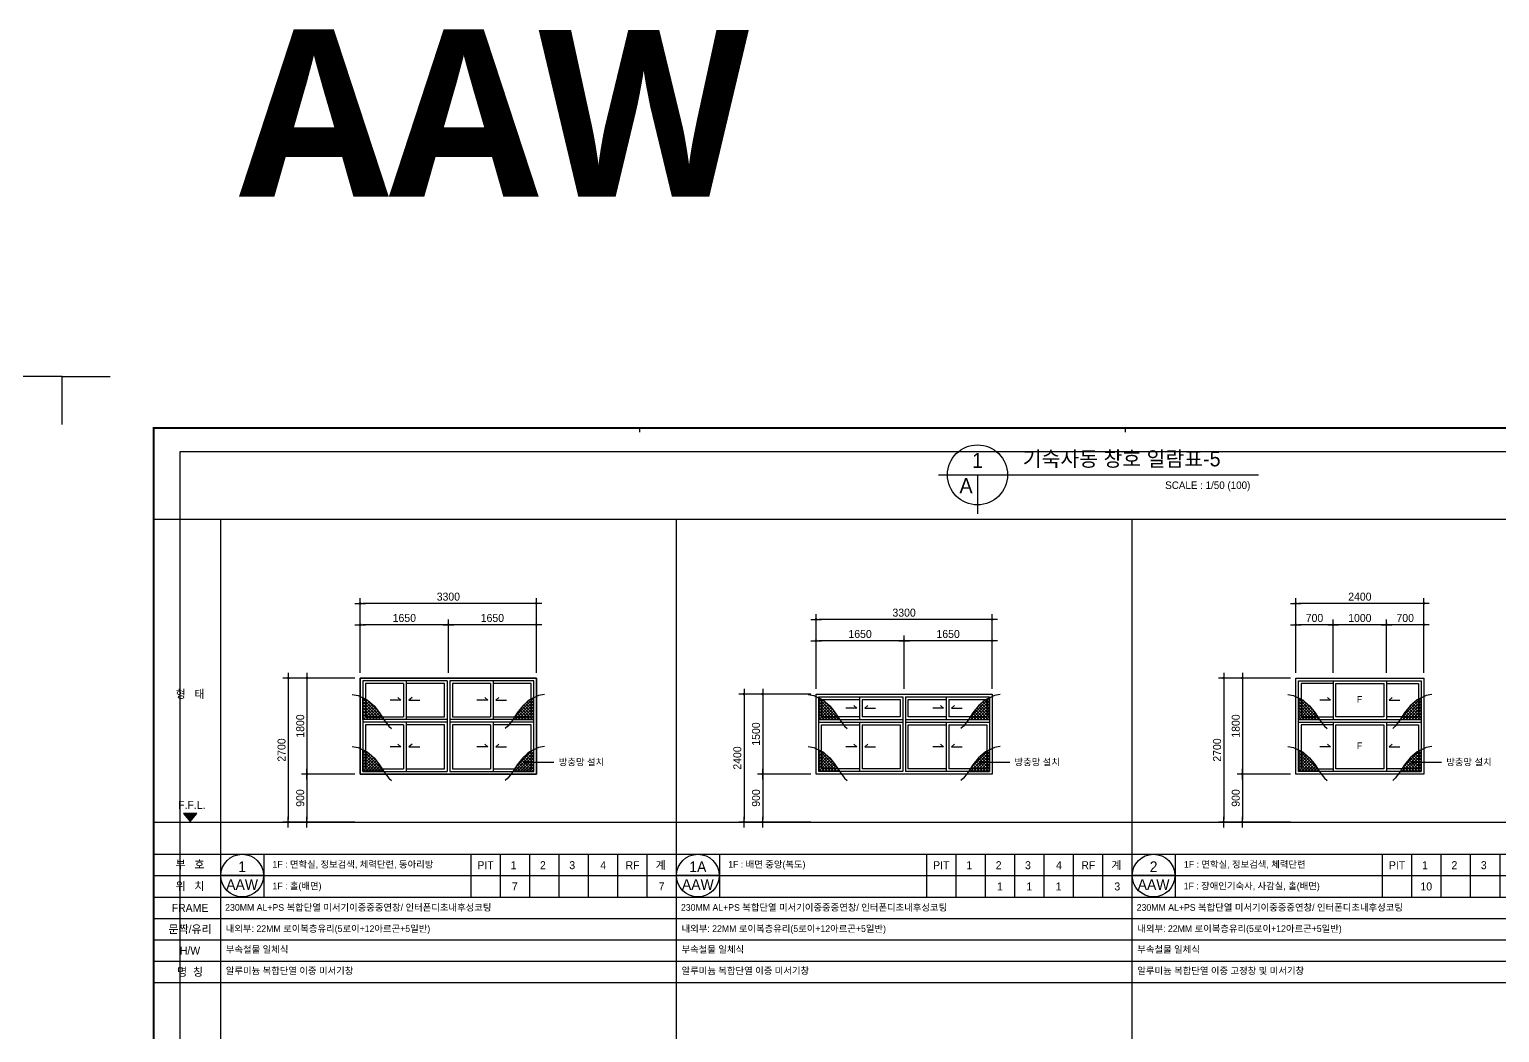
# Model space of a CAD drawing. Extents: x -25535497 to -25216507, y 8041684 to 8103002.
# Drawn here: x -25322207 to -25294658, y 8075269 to 8094080 of the extents above; entities that cross this region are included whole.
import ezdxf
from ezdxf.enums import TextEntityAlignment as Align

# ---------------------------------------------------------------- set-up
doc = ezdxf.new("R2010")
doc.units = 0
doc.header["$MEASUREMENT"] = 0
doc.linetypes.add('DASHDOT', pattern=[22, 20, -1, 0, -1])
doc.layers.get('Defpoints').update_dxf_attribs({"color": 45})
for name, color, linetype in [('0_form', 8, 'Continuous'), ('0_SYM', 7, 'Continuous'), ('A-03-TEXT', 3, 'Continuous'), ('AA-XXXX-SYM1', 7, 'Continuous'), ('DIM', 7, 'Continuous'), ('ELE_WID', 4, 'Continuous'), ('FIN', 6, 'Continuous'), ('HAT', 8, 'Continuous'), ('SHT', 7, 'Continuous'), ('SYM', 7, 'Continuous'), ('T-M', 7, 'Continuous'), ('text', 7, 'Continuous')]:
    doc.layers.add(name, color=color, linetype=linetype)
doc.styles.add('songdoh', font='')
doc.styles.get("Standard").update_dxf_attribs({"font": 'malgunbd.ttf'})
doc.styles.add('돋움', font='')
doc.styles.add('을지로 돋움', font='')
doc.styles.get('songdoh').set_extended_font_data('Dotum')
doc.styles.get('돋움').set_extended_font_data('Dotum')
doc.styles.get('을지로 돋움').set_extended_font_data('Dotum')
doc.dimstyles.new('DONGWOO', dxfattribs={"dimscale": 300, "dimtxt": 3, "dimasz": 1, "dimexe": 2, "dimexo": 2, "dimgap": 1, "dimtad": 1, "dimdec": 0, "dimzin": 11, "dimdsep": 46, "dimtxsty": 'songdoh', "dimblk": 'DOT-6', "dimcen": 2, "dimdle": 2, "dimclrd": 256, "dimclre": 256, "dimclrt": 3, "dimadec": 0, "dimazin": 0, "dimtfac": 1, "dimtdec": 0, "dimtix": 1, "dimtmove": 2, "dimatfit": 3, "dimldrblk": 'DOT', "dimfxl": 2, "dimtolj": 1, "dimtzin": 11, "dimarcsym": 0})

# ---------------------------------------------------------------- blocks, each defined once
blk = doc.blocks.new('창호표')
at = {"layer": '0_form', "color": 3}
for p, q in [((0, 278), (8540, 278)), ((0, -6000), (8540, -6000)), ((0, -8410), (8540, -8410))]:
    blk.add_line(p, q, dxfattribs=at)
at = {"layer": '0_form', "color": 7}
for p, q in [((0, 278), (0, -8410)), ((8540, 278), (8540, -8410)), ((4690, -6000), (4690, -6810)), ((5240, -6000), (5240, -6810)), ((5790, -6000), (5790, -6810)), ((6340, -6000), (6340, -6810)), ((6890, -6000), (6890, -6810)), ((7440, -6000), (7440, -6810)), ((7990, -6000), (7990, -6810)), ((0, -6405), (8540, -6405)), ((0, -6810), (8540, -6810)), ((0, -7210), (8540, -7210)), ((0, -7610), (8540, -7610)), ((0, -8010), (8540, -8010))]:
    blk.add_line(p, q, dxfattribs=at)
at = {"layer": '0_form', "color": 1, "linetype": 'DASHDOT'}
blk.add_line((0, -5400), (8540, -5400), dxfattribs=at)
at = {"layer": '0_form'}
blk.add_line((810, -6000), (810, -6810), dxfattribs=at)
at = {"layer": '0_form', "color": 3, "style": '돋움'}
for s, p in [('PIT', (4967, -6284)), ('4', (7172, -6284)), ('RF', (7722, -6284))]:
    blk.add_text(s, height=150, dxfattribs=at).set_placement(p, align=Align.CENTER)
for s, p in [('1', (5437, -6284)), ('2', (5987, -6284)), ('3', (6537, -6284)), ('계', (8155, -6284))]:
    blk.add_text(s, height=150, dxfattribs=at).set_placement(p)
blk = doc.blocks.new('DOOR')
at = {"color": 0}
blk.add_line((-44282, 44513), (-45482, 44513), dxfattribs=at)
at = {"color": 0, "linetype": 'Continuous'}
blk.add_circle((-44882, 44513), 600, dxfattribs=at)
at = {"layer": 'Defpoints', "style": '돋움', "width": 0.8}
blk.add_attdef('크기', text='', height=169, dxfattribs=at).set_placement((-44882, 44513), align=Align.MIDDLE_CENTER)
at = {"layer": 'SYM', "color": 3, "style": 'songdoh'}
for tag, p in [('번호', (-44882, 44763)), ('종류', (-44882, 44263))]:
    blk.add_attdef(tag, text='', height=300, dxfattribs=at).set_placement(p, align=Align.MIDDLE_CENTER)
blk = doc.blocks.new('_Dot')
at = {"color": 0, "linetype": 'ByBlock', "lineweight": -2}
blk.add_line((-0.5, 0), (-1, 0), dxfattribs=at)
at = {"color": 0, "linetype": 'ByBlock', "const_width": 0.5}
blk.add_lwpolyline([(-0.25, 0, 1), (0.25, 0, 1)], format="xyb", close=True, dxfattribs=at)
blk = doc.blocks.new('DOT-6')
at = {"layer": 'DIM', "color": 7, "ltscale": 0.5}
blk.add_line((2, 0), (-2, 0), dxfattribs=at)
at = {"layer": 'DIM', "color": 7, "ltscale": 0.5, "xscale": 0.9680000000043946, "yscale": 0.9680000000043946, "zscale": 0.9680000000043946}
blk.add_blockref('_Dot', (0, 0), dxfattribs=at)
blk = doc.blocks.new('*D72')
at = {"layer": 'Defpoints', "color": 0, "linetype": 'Continuous'}
for p in [(-25316006, 8081918), (-25317356, 8079218), (-25316006, 8079218)]:
    blk.add_point(p, dxfattribs=at)
at = {"layer": 'DIM', "linetype": 'Continuous', "lineweight": -2}
for p, q in [((-25316106, 8081918), (-25317456, 8081918)), ((-25317356, 8081868), (-25317356, 8079268)), ((-25316106, 8079218), (-25317456, 8079218))]:
    blk.add_line(p, q, dxfattribs=at)
at = {"layer": 'DIM', "linetype": 'Continuous', "lineweight": -2, "xscale": 50, "yscale": 50, "zscale": 50}
for p, rotation in [((-25317356, 8081918), 90), ((-25317356, 8079218), 270)]:
    blk.add_blockref('DOT-6', p, dxfattribs=dict(at, rotation=rotation))
at = {"layer": 'DIM', "color": 3, "linetype": 'Continuous', "insert": (-25317481, 8080568), "char_height": 150, "attachment_point": 5, "rotation": 90, "style": 'songdoh'}
blk.add_mtext('\\A1;2700', dxfattribs=at)
blk = doc.blocks.new('*D73')
at = {"layer": 'Defpoints', "color": 0, "linetype": 'Continuous'}
for p in [(-25316006, 8082918), (-25316006, 8081918), (-25314356, 8081918)]:
    blk.add_point(p, dxfattribs=at)
at = {"layer": 'DIM', "linetype": 'Continuous', "lineweight": -2}
for p, q in [((-25316006, 8082018), (-25316006, 8083018)), ((-25314406, 8082918), (-25315956, 8082918)), ((-25314356, 8082018), (-25314356, 8083018))]:
    blk.add_line(p, q, dxfattribs=at)
at = {"layer": 'DIM', "linetype": 'Continuous', "lineweight": -2, "xscale": 50, "yscale": 50, "zscale": 50, "rotation": 180}
blk.add_blockref('DOT-6', (-25316006, 8082918), dxfattribs=at)
at = {"layer": 'DIM', "linetype": 'Continuous', "lineweight": -2, "xscale": 50, "yscale": 50, "zscale": 50}
blk.add_blockref('DOT-6', (-25314356, 8082918), dxfattribs=at)
at = {"layer": 'DIM', "color": 3, "linetype": 'Continuous', "insert": (-25315181, 8083043), "char_height": 150, "attachment_point": 5, "style": 'songdoh'}
blk.add_mtext('\\A1;1650', dxfattribs=at)
blk = doc.blocks.new('*D74')
at = {"layer": 'Defpoints', "color": 0, "linetype": 'Continuous'}
for p in [(-25314356, 8082918), (-25314356, 8081918), (-25312706, 8081918)]:
    blk.add_point(p, dxfattribs=at)
at = {"layer": 'DIM', "linetype": 'Continuous', "lineweight": -2}
for p, q in [((-25314356, 8082018), (-25314356, 8083018)), ((-25312756, 8082918), (-25314306, 8082918)), ((-25312706, 8082018), (-25312706, 8083018))]:
    blk.add_line(p, q, dxfattribs=at)
at = {"layer": 'DIM', "linetype": 'Continuous', "lineweight": -2, "xscale": 50, "yscale": 50, "zscale": 50, "rotation": 180}
blk.add_blockref('DOT-6', (-25314356, 8082918), dxfattribs=at)
at = {"layer": 'DIM', "linetype": 'Continuous', "lineweight": -2, "xscale": 50, "yscale": 50, "zscale": 50}
blk.add_blockref('DOT-6', (-25312706, 8082918), dxfattribs=at)
at = {"layer": 'DIM', "color": 3, "linetype": 'Continuous', "insert": (-25313531, 8083043), "char_height": 150, "attachment_point": 5, "style": 'songdoh'}
blk.add_mtext('\\A1;1650', dxfattribs=at)
blk = doc.blocks.new('*D75')
at = {"layer": 'Defpoints', "color": 0, "linetype": 'Continuous'}
for p in [(-25316006, 8083318), (-25316006, 8081918), (-25312706, 8081918)]:
    blk.add_point(p, dxfattribs=at)
at = {"layer": 'DIM', "linetype": 'Continuous', "lineweight": -2}
for p, q in [((-25316006, 8082018), (-25316006, 8083418)), ((-25312756, 8083318), (-25315956, 8083318)), ((-25312706, 8082018), (-25312706, 8083418))]:
    blk.add_line(p, q, dxfattribs=at)
at = {"layer": 'DIM', "linetype": 'Continuous', "lineweight": -2, "xscale": 50, "yscale": 50, "zscale": 50, "rotation": 180}
blk.add_blockref('DOT-6', (-25316006, 8083318), dxfattribs=at)
at = {"layer": 'DIM', "linetype": 'Continuous', "lineweight": -2, "xscale": 50, "yscale": 50, "zscale": 50}
blk.add_blockref('DOT-6', (-25312706, 8083318), dxfattribs=at)
at = {"layer": 'DIM', "color": 3, "linetype": 'Continuous', "insert": (-25314356, 8083443), "char_height": 150, "attachment_point": 5, "style": 'songdoh'}
blk.add_mtext('\\A1;3300', dxfattribs=at)
blk = doc.blocks.new('*D76')
at = {"layer": 'Defpoints', "color": 0, "linetype": 'Continuous'}
for p in [(-25298476, 8082918), (-25298476, 8081918), (-25297776, 8081918)]:
    blk.add_point(p, dxfattribs=at)
at = {"layer": 'DIM', "linetype": 'Continuous', "lineweight": -2}
for p, q in [((-25298476, 8082018), (-25298476, 8083018)), ((-25297826, 8082918), (-25298426, 8082918)), ((-25297776, 8082018), (-25297776, 8083018))]:
    blk.add_line(p, q, dxfattribs=at)
at = {"layer": 'DIM', "linetype": 'Continuous', "lineweight": -2, "xscale": 50, "yscale": 50, "zscale": 50, "rotation": 180}
blk.add_blockref('DOT-6', (-25298476, 8082918), dxfattribs=at)
at = {"layer": 'DIM', "linetype": 'Continuous', "lineweight": -2, "xscale": 50, "yscale": 50, "zscale": 50}
blk.add_blockref('DOT-6', (-25297776, 8082918), dxfattribs=at)
at = {"layer": 'DIM', "color": 3, "linetype": 'Continuous', "insert": (-25298126, 8083043), "char_height": 150, "attachment_point": 5, "style": 'songdoh'}
blk.add_mtext('\\A1;700', dxfattribs=at)
blk = doc.blocks.new('*D77')
at = {"layer": 'Defpoints', "color": 0, "linetype": 'Continuous'}
for p in [(-25296776, 8082918), (-25296776, 8081918), (-25296076, 8081918)]:
    blk.add_point(p, dxfattribs=at)
at = {"layer": 'DIM', "linetype": 'Continuous', "lineweight": -2}
for p, q in [((-25296776, 8082018), (-25296776, 8083018)), ((-25296126, 8082918), (-25296726, 8082918)), ((-25296076, 8082018), (-25296076, 8083018))]:
    blk.add_line(p, q, dxfattribs=at)
at = {"layer": 'DIM', "linetype": 'Continuous', "lineweight": -2, "xscale": 50, "yscale": 50, "zscale": 50, "rotation": 180}
blk.add_blockref('DOT-6', (-25296776, 8082918), dxfattribs=at)
at = {"layer": 'DIM', "linetype": 'Continuous', "lineweight": -2, "xscale": 50, "yscale": 50, "zscale": 50}
blk.add_blockref('DOT-6', (-25296076, 8082918), dxfattribs=at)
at = {"layer": 'DIM', "color": 3, "linetype": 'Continuous', "insert": (-25296426, 8083043), "char_height": 150, "attachment_point": 5, "style": 'songdoh'}
blk.add_mtext('\\A1;700', dxfattribs=at)
blk = doc.blocks.new('*D78')
at = {"layer": 'Defpoints', "color": 0, "linetype": 'Continuous'}
for p in [(-25298476, 8083318), (-25298476, 8081918), (-25296076, 8081918)]:
    blk.add_point(p, dxfattribs=at)
at = {"layer": 'DIM', "linetype": 'Continuous', "lineweight": -2}
for p, q in [((-25298476, 8082018), (-25298476, 8083418)), ((-25296126, 8083318), (-25298426, 8083318)), ((-25296076, 8082018), (-25296076, 8083418))]:
    blk.add_line(p, q, dxfattribs=at)
at = {"layer": 'DIM', "linetype": 'Continuous', "lineweight": -2, "xscale": 50, "yscale": 50, "zscale": 50, "rotation": 180}
blk.add_blockref('DOT-6', (-25298476, 8083318), dxfattribs=at)
at = {"layer": 'DIM', "linetype": 'Continuous', "lineweight": -2, "xscale": 50, "yscale": 50, "zscale": 50}
blk.add_blockref('DOT-6', (-25296076, 8083318), dxfattribs=at)
at = {"layer": 'DIM', "color": 3, "linetype": 'Continuous', "insert": (-25297276, 8083443), "char_height": 150, "attachment_point": 5, "style": 'songdoh'}
blk.add_mtext('\\A1;2400', dxfattribs=at)
blk = doc.blocks.new('*D70')
at = {"layer": 'Defpoints', "color": 0, "linetype": 'Continuous'}
for p in [(-25297776, 8082918), (-25297776, 8081918), (-25296776, 8081918)]:
    blk.add_point(p, dxfattribs=at)
at = {"layer": 'DIM', "linetype": 'Continuous', "lineweight": -2}
for p, q in [((-25297776, 8082018), (-25297776, 8083018)), ((-25296826, 8082918), (-25297726, 8082918)), ((-25296776, 8082018), (-25296776, 8083018))]:
    blk.add_line(p, q, dxfattribs=at)
at = {"layer": 'DIM', "linetype": 'Continuous', "lineweight": -2, "xscale": 50, "yscale": 50, "zscale": 50, "rotation": 180}
blk.add_blockref('DOT-6', (-25297776, 8082918), dxfattribs=at)
at = {"layer": 'DIM', "linetype": 'Continuous', "lineweight": -2, "xscale": 50, "yscale": 50, "zscale": 50}
blk.add_blockref('DOT-6', (-25296776, 8082918), dxfattribs=at)
at = {"layer": 'DIM', "color": 3, "linetype": 'Continuous', "insert": (-25297276, 8083043), "char_height": 150, "attachment_point": 5, "style": 'songdoh'}
blk.add_mtext('\\A1;1000', dxfattribs=at)
blk = doc.blocks.new('KMS_SHEET$0$김천 도면폼(XR)')
at = {"color": 55}
for p, q in [((22686, 58666), (22686, 58504)), ((40870, 58666), (40870, 58504))]:
    blk.add_line(p, q, dxfattribs=at)
at = {"color": 2, "const_width": 79.9}
blk.add_lwpolyline([(83232, 3182), (4501, 3182), (4501, 58666), (83232, 58666)], close=True, dxfattribs=at)
at = {"layer": 'Defpoints'}
for points in [[(1080, 58791), (1080, 60589), (2878, 60589)], [(85080, 58791), (85080, 60589), (83282, 60589)]]:
    blk.add_lwpolyline(points, dxfattribs=at)
at = {"layer": 'Defpoints', "ltscale": 2}
blk.add_lwpolyline([(5500, 57780), (74243, 57780), (74243, 4293), (5500, 4293)], close=True, dxfattribs=at)
blk = doc.blocks.new('KMS_SHEET', base_point=(2746843.44, 1131951.81))
at = {"xscale": 0.0100119047570738, "yscale": 0.0100119047570738, "zscale": 0.0100119047570738}
blk.add_blockref('KMS_SHEET$0$김천 도면폼(XR)', (2746832.63, 1131939.2), dxfattribs=at)
blk = doc.blocks.new('창호부호')
at = {"layer": '0_form', "color": 3}
for p, q in [((0, 278), (1252, 278)), ((0, 278), (0, -8410)), ((0, -8410), (1252, -8410))]:
    blk.add_line(p, q, dxfattribs=at)
at = {"layer": '0_form', "color": 7}
for p, q in [((1252, 278), (1252, -8410)), ((0, -6000), (1252, -6000)), ((0, -6405), (1252, -6405)), ((0, -6810), (1252, -6810)), ((0, -7210), (1252, -7210)), ((0, -7610), (1252, -7610)), ((0, -8010), (1252, -8010))]:
    blk.add_line(p, q, dxfattribs=at)
at = {"layer": '0_form', "color": 1, "linetype": 'DASHDOT'}
blk.add_line((0, -5400), (1252, -5400), dxfattribs=at)
at = {"layer": '0_form', "color": 2}
blk.add_lwpolyline([(682, -5390), (807, -5240), (557, -5240)], close=True, dxfattribs=at)
blk.add_solid([(682, -5390), (557, -5240), (807, -5240)], dxfattribs=at)
at = {"layer": '0_form', "color": 2, "style": '돋움'}
for s, p in [('형   태', (682, -3000)), ('F.F.L.', (716, -5079)), ('부   호', (682, -6197)), ('위   치', (682, -6602)), ('FRAME', (682, -7010)), ('문짝/유리', (682, -7410)), ('H/W', (682, -7810)), ('명  칭', (682, -8210))]:
    blk.add_text(s, height=150, dxfattribs=at).set_placement(p, align=Align.MIDDLE_CENTER)
blk = doc.blocks.new('*D129')
at = {"layer": 'Defpoints', "color": 0, "linetype": 'Continuous'}
for p in [(-25316006, 8081918), (-25317006, 8080118), (-25316006, 8080118)]:
    blk.add_point(p, dxfattribs=at)
at = {"layer": 'DIM', "linetype": 'Continuous', "lineweight": -2}
for p, q in [((-25316106, 8081918), (-25317106, 8081918)), ((-25317006, 8081868), (-25317006, 8080168)), ((-25316106, 8080118), (-25317106, 8080118))]:
    blk.add_line(p, q, dxfattribs=at)
at = {"layer": 'DIM', "linetype": 'Continuous', "lineweight": -2, "xscale": 50, "yscale": 50, "zscale": 50}
for p, rotation in [((-25317006, 8081918), 90), ((-25317006, 8080118), 270)]:
    blk.add_blockref('DOT-6', p, dxfattribs=dict(at, rotation=rotation))
at = {"layer": 'DIM', "color": 3, "linetype": 'Continuous', "insert": (-25317131, 8081018), "char_height": 150, "attachment_point": 5, "rotation": 90, "style": 'songdoh'}
blk.add_mtext('\\A1;1800', dxfattribs=at)
blk = doc.blocks.new('*D130')
at = {"layer": 'Defpoints', "color": 0, "linetype": 'Continuous'}
for p in [(-25316006, 8080118), (-25317006, 8079218), (-25316006, 8079218)]:
    blk.add_point(p, dxfattribs=at)
at = {"layer": 'DIM', "linetype": 'Continuous', "lineweight": -2}
for p, q in [((-25316106, 8080118), (-25317106, 8080118)), ((-25317006, 8080068), (-25317006, 8079268)), ((-25316106, 8079218), (-25317106, 8079218))]:
    blk.add_line(p, q, dxfattribs=at)
at = {"layer": 'DIM', "linetype": 'Continuous', "lineweight": -2, "xscale": 50, "yscale": 50, "zscale": 50}
for p, rotation in [((-25317006, 8080118), 90), ((-25317006, 8079218), 270)]:
    blk.add_blockref('DOT-6', p, dxfattribs=dict(at, rotation=rotation))
at = {"layer": 'DIM', "color": 3, "linetype": 'Continuous', "insert": (-25317131, 8079668), "char_height": 150, "attachment_point": 5, "rotation": 90, "style": 'songdoh'}
blk.add_mtext('\\A1;900', dxfattribs=at)
blk = doc.blocks.new('*D133')
at = {"layer": 'Defpoints', "color": 0, "linetype": 'Continuous'}
for p in [(-25298476, 8081918), (-25299826, 8079218), (-25298476, 8079218)]:
    blk.add_point(p, dxfattribs=at)
at = {"layer": 'DIM', "linetype": 'Continuous', "lineweight": -2}
for p, q in [((-25298576, 8081918), (-25299926, 8081918)), ((-25299826, 8081868), (-25299826, 8079268)), ((-25298576, 8079218), (-25299926, 8079218))]:
    blk.add_line(p, q, dxfattribs=at)
at = {"layer": 'DIM', "linetype": 'Continuous', "lineweight": -2, "xscale": 50, "yscale": 50, "zscale": 50}
for p, rotation in [((-25299826, 8081918), 90), ((-25299826, 8079218), 270)]:
    blk.add_blockref('DOT-6', p, dxfattribs=dict(at, rotation=rotation))
at = {"layer": 'DIM', "color": 3, "linetype": 'Continuous', "insert": (-25299951, 8080568), "char_height": 150, "attachment_point": 5, "rotation": 90, "style": 'songdoh'}
blk.add_mtext('\\A1;2700', dxfattribs=at)
blk = doc.blocks.new('*D131')
at = {"layer": 'Defpoints', "color": 0, "linetype": 'Continuous'}
for p in [(-25298476, 8081918), (-25299476, 8080118), (-25298476, 8080118)]:
    blk.add_point(p, dxfattribs=at)
at = {"layer": 'DIM', "linetype": 'Continuous', "lineweight": -2}
for p, q in [((-25298576, 8081918), (-25299576, 8081918)), ((-25299476, 8081868), (-25299476, 8080168)), ((-25298576, 8080118), (-25299576, 8080118))]:
    blk.add_line(p, q, dxfattribs=at)
at = {"layer": 'DIM', "linetype": 'Continuous', "lineweight": -2, "xscale": 50, "yscale": 50, "zscale": 50}
for p, rotation in [((-25299476, 8081918), 90), ((-25299476, 8080118), 270)]:
    blk.add_blockref('DOT-6', p, dxfattribs=dict(at, rotation=rotation))
at = {"layer": 'DIM', "color": 3, "linetype": 'Continuous', "insert": (-25299601, 8081018), "char_height": 150, "attachment_point": 5, "rotation": 90, "style": 'songdoh'}
blk.add_mtext('\\A1;1800', dxfattribs=at)
blk = doc.blocks.new('*D132')
at = {"layer": 'Defpoints', "color": 0, "linetype": 'Continuous'}
for p in [(-25298476, 8080118), (-25299476, 8079218), (-25298476, 8079218)]:
    blk.add_point(p, dxfattribs=at)
at = {"layer": 'DIM', "linetype": 'Continuous', "lineweight": -2}
for p, q in [((-25298576, 8080118), (-25299576, 8080118)), ((-25299476, 8080068), (-25299476, 8079268)), ((-25298576, 8079218), (-25299576, 8079218))]:
    blk.add_line(p, q, dxfattribs=at)
at = {"layer": 'DIM', "linetype": 'Continuous', "lineweight": -2, "xscale": 50, "yscale": 50, "zscale": 50}
for p, rotation in [((-25299476, 8080118), 90), ((-25299476, 8079218), 270)]:
    blk.add_blockref('DOT-6', p, dxfattribs=dict(at, rotation=rotation))
at = {"layer": 'DIM', "color": 3, "linetype": 'Continuous', "insert": (-25299601, 8079668), "char_height": 150, "attachment_point": 5, "rotation": 90, "style": 'songdoh'}
blk.add_mtext('\\A1;900', dxfattribs=at)
blk = doc.blocks.new('HHH')
at = {"layer": 'FIN', "ltscale": 4}
h = blk.add_hatch(dxfattribs=at)
h.set_pattern_fill('_USER', color=5, scale=40, angle=45, double=1, pattern_type=0)
h.set_pattern_definition([(45, (65.854, -24064.096), (-28.28427125, 28.28427125), []), (135, (65.854, -24064.096), (-28.28427125, -28.28427125), [])])
h.paths.add_polyline_path([(-25332061, 8086958), (-25332147, 8086881), (-25332234, 8086770), (-25332304, 8086669), (-25332316, 8086651), (-25332332, 8086628), (-25331940, 8086628), (-25331940, 8087034), (-25332017, 8086997), (-25332027, 8086988)])
blk.add_lwpolyline([(-25331740, 8087094), (-25331849, 8087078), (-25332017, 8086997), (-25332147, 8086881), (-25332251, 8086749), (-25332340, 8086616), (-25332426, 8086501), (-25332475, 8086459)], dxfattribs=at)
at = {"layer": 'FIN', "color": 5, "ltscale": 4}
blk.add_lwpolyline([(-25332061, 8086958), (-25332147, 8086881), (-25332234, 8086770), (-25332304, 8086669), (-25332316, 8086651), (-25332332, 8086628), (-25331940, 8086628), (-25331940, 8087034), (-25332017, 8086997), (-25332027, 8086988)], close=True, dxfattribs=at)
blk = doc.blocks.new('*D169')
at = {"layer": 'Defpoints', "color": 0, "linetype": 'Continuous'}
for p in [(-25307466, 8081618), (-25308816, 8079218), (-25307466, 8079218)]:
    blk.add_point(p, dxfattribs=at)
at = {"layer": 'DIM', "linetype": 'Continuous', "lineweight": -2}
for p, q in [((-25307566, 8081618), (-25308916, 8081618)), ((-25308816, 8081568), (-25308816, 8079268)), ((-25307566, 8079218), (-25308916, 8079218))]:
    blk.add_line(p, q, dxfattribs=at)
at = {"layer": 'DIM', "linetype": 'Continuous', "lineweight": -2, "xscale": 50, "yscale": 50, "zscale": 50}
for p, rotation in [((-25308816, 8081618), 90), ((-25308816, 8079218), 270)]:
    blk.add_blockref('DOT-6', p, dxfattribs=dict(at, rotation=rotation))
at = {"layer": 'DIM', "color": 3, "linetype": 'Continuous', "insert": (-25308941, 8080418), "char_height": 150, "attachment_point": 5, "rotation": 90, "style": 'songdoh'}
blk.add_mtext('\\A1;2400', dxfattribs=at)
blk = doc.blocks.new('*D170')
at = {"layer": 'Defpoints', "color": 0, "linetype": 'Continuous'}
for p in [(-25307466, 8082618), (-25307466, 8081618), (-25305816, 8081618)]:
    blk.add_point(p, dxfattribs=at)
at = {"layer": 'DIM', "linetype": 'Continuous', "lineweight": -2}
for p, q in [((-25307466, 8081718), (-25307466, 8082718)), ((-25305866, 8082618), (-25307416, 8082618)), ((-25305816, 8081718), (-25305816, 8082718))]:
    blk.add_line(p, q, dxfattribs=at)
at = {"layer": 'DIM', "linetype": 'Continuous', "lineweight": -2, "xscale": 50, "yscale": 50, "zscale": 50, "rotation": 180}
blk.add_blockref('DOT-6', (-25307466, 8082618), dxfattribs=at)
at = {"layer": 'DIM', "linetype": 'Continuous', "lineweight": -2, "xscale": 50, "yscale": 50, "zscale": 50}
blk.add_blockref('DOT-6', (-25305816, 8082618), dxfattribs=at)
at = {"layer": 'DIM', "color": 3, "linetype": 'Continuous', "insert": (-25306641, 8082743), "char_height": 150, "attachment_point": 5, "style": 'songdoh'}
blk.add_mtext('\\A1;1650', dxfattribs=at)
blk = doc.blocks.new('*D171')
at = {"layer": 'Defpoints', "color": 0, "linetype": 'Continuous'}
for p in [(-25305816, 8082618), (-25305816, 8081618), (-25304166, 8081618)]:
    blk.add_point(p, dxfattribs=at)
at = {"layer": 'DIM', "linetype": 'Continuous', "lineweight": -2}
for p, q in [((-25305816, 8081718), (-25305816, 8082718)), ((-25304216, 8082618), (-25305766, 8082618)), ((-25304166, 8081718), (-25304166, 8082718))]:
    blk.add_line(p, q, dxfattribs=at)
at = {"layer": 'DIM', "linetype": 'Continuous', "lineweight": -2, "xscale": 50, "yscale": 50, "zscale": 50, "rotation": 180}
blk.add_blockref('DOT-6', (-25305816, 8082618), dxfattribs=at)
at = {"layer": 'DIM', "linetype": 'Continuous', "lineweight": -2, "xscale": 50, "yscale": 50, "zscale": 50}
blk.add_blockref('DOT-6', (-25304166, 8082618), dxfattribs=at)
at = {"layer": 'DIM', "color": 3, "linetype": 'Continuous', "insert": (-25304991, 8082743), "char_height": 150, "attachment_point": 5, "style": 'songdoh'}
blk.add_mtext('\\A1;1650', dxfattribs=at)
blk = doc.blocks.new('*D172')
at = {"layer": 'Defpoints', "color": 0, "linetype": 'Continuous'}
for p in [(-25307466, 8083018), (-25307466, 8081618), (-25304166, 8081618)]:
    blk.add_point(p, dxfattribs=at)
at = {"layer": 'DIM', "linetype": 'Continuous', "lineweight": -2}
for p, q in [((-25307466, 8081718), (-25307466, 8083118)), ((-25304216, 8083018), (-25307416, 8083018)), ((-25304166, 8081718), (-25304166, 8083118))]:
    blk.add_line(p, q, dxfattribs=at)
at = {"layer": 'DIM', "linetype": 'Continuous', "lineweight": -2, "xscale": 50, "yscale": 50, "zscale": 50, "rotation": 180}
blk.add_blockref('DOT-6', (-25307466, 8083018), dxfattribs=at)
at = {"layer": 'DIM', "linetype": 'Continuous', "lineweight": -2, "xscale": 50, "yscale": 50, "zscale": 50}
blk.add_blockref('DOT-6', (-25304166, 8083018), dxfattribs=at)
at = {"layer": 'DIM', "color": 3, "linetype": 'Continuous', "insert": (-25305816, 8083143), "char_height": 150, "attachment_point": 5, "style": 'songdoh'}
blk.add_mtext('\\A1;3300', dxfattribs=at)
blk = doc.blocks.new('*D180')
at = {"layer": 'Defpoints', "color": 0, "linetype": 'Continuous'}
for p in [(-25307466, 8081618), (-25308466, 8080118), (-25307466, 8080118)]:
    blk.add_point(p, dxfattribs=at)
at = {"layer": 'DIM', "linetype": 'Continuous', "lineweight": -2}
for p, q in [((-25307566, 8081618), (-25308566, 8081618)), ((-25308466, 8081568), (-25308466, 8080168)), ((-25307566, 8080118), (-25308566, 8080118))]:
    blk.add_line(p, q, dxfattribs=at)
at = {"layer": 'DIM', "linetype": 'Continuous', "lineweight": -2, "xscale": 50, "yscale": 50, "zscale": 50}
for p, rotation in [((-25308466, 8081618), 90), ((-25308466, 8080118), 270)]:
    blk.add_blockref('DOT-6', p, dxfattribs=dict(at, rotation=rotation))
at = {"layer": 'DIM', "color": 3, "linetype": 'Continuous', "insert": (-25308591, 8080868), "char_height": 150, "attachment_point": 5, "rotation": 90, "style": 'songdoh'}
blk.add_mtext('\\A1;1500', dxfattribs=at)
blk = doc.blocks.new('*D181')
at = {"layer": 'Defpoints', "color": 0, "linetype": 'Continuous'}
for p in [(-25307466, 8080118), (-25308466, 8079218), (-25307466, 8079218)]:
    blk.add_point(p, dxfattribs=at)
at = {"layer": 'DIM', "linetype": 'Continuous', "lineweight": -2}
for p, q in [((-25307566, 8080118), (-25308566, 8080118)), ((-25308466, 8080068), (-25308466, 8079268)), ((-25307566, 8079218), (-25308566, 8079218))]:
    blk.add_line(p, q, dxfattribs=at)
at = {"layer": 'DIM', "linetype": 'Continuous', "lineweight": -2, "xscale": 50, "yscale": 50, "zscale": 50}
for p, rotation in [((-25308466, 8080118), 90), ((-25308466, 8079218), 270)]:
    blk.add_blockref('DOT-6', p, dxfattribs=dict(at, rotation=rotation))
at = {"layer": 'DIM', "color": 3, "linetype": 'Continuous', "insert": (-25308591, 8079668), "char_height": 150, "attachment_point": 5, "rotation": 90, "style": 'songdoh'}
blk.add_mtext('\\A1;900', dxfattribs=at)

msp = doc.modelspace()

# ---------------------------------------------------------------- linework, layer by layer
at = {"ltscale": 4}
for points in [[(-25316006.2, 8081917.7), (-25312706.2, 8081917.7), (-25312706.2, 8080117.7), (-25316006.2, 8080117.7)], [(-25298476.2, 8081917.7), (-25296076.2, 8081917.7), (-25296076.2, 8080117.7), (-25298476.2, 8080117.7)], [(-25307466.2, 8081617.7), (-25304166.2, 8081617.7), (-25304166.2, 8080117.7), (-25307466.2, 8080117.7)]]:
    msp.add_lwpolyline(points, close=True, dxfattribs=at)
for points in [[(-25315300.7, 8081553.2), (-25315243.7, 8081505.2), (-25315445.7, 8081505.2)], [(-25315036.7, 8081553.2), (-25315093.7, 8081505.2), (-25314891.7, 8081505.2)], [(-25313675.7, 8081553.2), (-25313618.7, 8081505.2), (-25313820.7, 8081505.2)], [(-25313411.7, 8081553.2), (-25313468.7, 8081505.2), (-25313266.7, 8081505.2)], [(-25297883.2, 8081553.2), (-25297826.2, 8081505.2), (-25298028.2, 8081505.2)], [(-25296669.2, 8081553.2), (-25296726.2, 8081505.2), (-25296524.2, 8081505.2)], [(-25306760.7, 8081403.2), (-25306703.7, 8081355.2), (-25306905.7, 8081355.2)], [(-25306496.7, 8081403.2), (-25306553.7, 8081355.2), (-25306351.7, 8081355.2)], [(-25305135.7, 8081403.2), (-25305078.7, 8081355.2), (-25305280.7, 8081355.2)], [(-25304871.7, 8081403.2), (-25304928.7, 8081355.2), (-25304726.7, 8081355.2)], [(-25315300.7, 8080678.2), (-25315243.7, 8080630.2), (-25315445.7, 8080630.2)], [(-25315036.7, 8080678.2), (-25315093.7, 8080630.2), (-25314891.7, 8080630.2)], [(-25313675.7, 8080678.2), (-25313618.7, 8080630.2), (-25313820.7, 8080630.2)], [(-25313411.7, 8080678.2), (-25313468.7, 8080630.2), (-25313266.7, 8080630.2)], [(-25306760.7, 8080678.2), (-25306703.7, 8080630.2), (-25306905.7, 8080630.2)], [(-25306496.7, 8080678.2), (-25306553.7, 8080630.2), (-25306351.7, 8080630.2)], [(-25305135.7, 8080678.2), (-25305078.7, 8080630.2), (-25305280.7, 8080630.2)], [(-25304871.7, 8080678.2), (-25304928.7, 8080630.2), (-25304726.7, 8080630.2)], [(-25297883.2, 8080678.2), (-25297826.2, 8080630.2), (-25298028.2, 8080630.2)], [(-25296669.2, 8080678.2), (-25296726.2, 8080630.2), (-25296524.2, 8080630.2)]]:
    msp.add_lwpolyline(points)
at = {"layer": 'AA-XXXX-SYM1', "linetype": 'Continuous'}
for p, q in [((-25305172.5, 8085727.1), (-25299172.5, 8085727.1)), ((-25304441.2, 8085727.1), (-25304441.2, 8084995.8))]:
    msp.add_line(p, q, dxfattribs=at)
msp.add_ellipse((-25304441.2, 8085727.1), major_axis=(0.8, 562.5), ratio=1, start_param=-1.5693867, end_param=4.7137986, dxfattribs=at)
at = {"layer": 'ELE_WID'}
for p, q in [((-25315193.7, 8081817.7), (-25315193.7, 8081192.7)), ((-25315143.7, 8081867.7), (-25315143.7, 8081142.7)), ((-25314381.2, 8081867.7), (-25314381.2, 8080167.7)), ((-25314331.2, 8081867.7), (-25314331.2, 8080167.7)), ((-25313568.7, 8081817.7), (-25313568.7, 8081192.7)), ((-25313518.7, 8081867.7), (-25313518.7, 8081142.7)), ((-25297776.2, 8081867.7), (-25297776.2, 8081142.7)), ((-25296776.2, 8081867.7), (-25296776.2, 8081142.7)), ((-25306653.7, 8081567.7), (-25306653.7, 8081142.7)), ((-25306603.7, 8081517.7), (-25306603.7, 8081192.7)), ((-25305841.2, 8081567.7), (-25305841.2, 8080167.7)), ((-25305791.2, 8081567.7), (-25305791.2, 8080167.7)), ((-25305028.7, 8081567.7), (-25305028.7, 8081142.7)), ((-25304978.7, 8081517.7), (-25304978.7, 8081192.7)), ((-25314381.2, 8081142.7), (-25315956.2, 8081142.7)), ((-25314381.2, 8081092.7), (-25315956.2, 8081092.7)), ((-25315193.7, 8081042.7), (-25315193.7, 8080217.7)), ((-25315143.7, 8081092.7), (-25315143.7, 8080167.7)), ((-25312756.2, 8081142.7), (-25314331.2, 8081142.7)), ((-25312756.2, 8081092.7), (-25314331.2, 8081092.7)), ((-25313568.7, 8081042.7), (-25313568.7, 8080217.7)), ((-25313518.7, 8081092.7), (-25313518.7, 8080167.7)), ((-25307416.2, 8081142.7), (-25305841.2, 8081142.7)), ((-25307416.2, 8081092.7), (-25305841.2, 8081092.7)), ((-25306653.7, 8081092.7), (-25306653.7, 8080167.7)), ((-25306603.7, 8081042.7), (-25306603.7, 8080217.7)), ((-25305791.2, 8081142.7), (-25304216.2, 8081142.7)), ((-25305791.2, 8081092.7), (-25304216.2, 8081092.7)), ((-25305028.7, 8081092.7), (-25305028.7, 8080167.7)), ((-25304978.7, 8081042.7), (-25304978.7, 8080217.7)), ((-25298426.2, 8081142.7), (-25296126.2, 8081142.7)), ((-25298426.2, 8081092.7), (-25296126.2, 8081092.7)), ((-25297776.2, 8081092.7), (-25297776.2, 8080167.7)), ((-25296776.2, 8081092.7), (-25296776.2, 8080167.7))]:
    msp.add_line(p, q, dxfattribs=at)
for points in [[(-25312706.2, 8081917.7), (-25316006.2, 8081917.7), (-25316006.2, 8080117.7), (-25312706.2, 8080117.7)], [(-25298476.2, 8081917.7), (-25296076.2, 8081917.7), (-25296076.2, 8080117.7), (-25298476.2, 8080117.7)], [(-25298426.2, 8081867.7), (-25296126.2, 8081867.7), (-25296126.2, 8080167.7), (-25298426.2, 8080167.7)], [(-25297726.2, 8081817.7), (-25296826.2, 8081817.7), (-25296826.2, 8081192.7), (-25297726.2, 8081192.7)], [(-25307466.2, 8081617.7), (-25304166.2, 8081617.7), (-25304166.2, 8080117.7), (-25307466.2, 8080117.7)], [(-25312756.2, 8081092.7), (-25314331.2, 8081092.7), (-25314331.2, 8080167.7), (-25312756.2, 8080167.7)], [(-25307416.2, 8081092.7), (-25305841.2, 8081092.7), (-25305841.2, 8080167.7), (-25307416.2, 8080167.7)], [(-25297726.2, 8081042.7), (-25296826.2, 8081042.7), (-25296826.2, 8080217.7), (-25297726.2, 8080217.7)]]:
    msp.add_lwpolyline(points, close=True, dxfattribs=at)
for points in [[(-25314381.2, 8081867.7), (-25315956.2, 8081867.7), (-25315956.2, 8080167.7), (-25314381.2, 8080167.7)], [(-25315193.7, 8081817.7), (-25315906.2, 8081817.7), (-25315906.2, 8081192.7), (-25315193.7, 8081192.7)], [(-25315143.7, 8081192.7), (-25314431.2, 8081192.7), (-25314431.2, 8081817.7), (-25315143.7, 8081817.7)], [(-25314331.2, 8080167.7), (-25312756.2, 8080167.7), (-25312756.2, 8081867.7), (-25314331.2, 8081867.7)], [(-25313568.7, 8081817.7), (-25314281.2, 8081817.7), (-25314281.2, 8081192.7), (-25313568.7, 8081192.7)], [(-25313518.7, 8081192.7), (-25312806.2, 8081192.7), (-25312806.2, 8081817.7), (-25313518.7, 8081817.7)], [(-25297776.2, 8081817.7), (-25298376.2, 8081817.7), (-25298376.2, 8081192.7), (-25297776.2, 8081192.7)], [(-25296776.2, 8081817.7), (-25296176.2, 8081817.7), (-25296176.2, 8081192.7), (-25296776.2, 8081192.7)], [(-25305841.2, 8080167.7), (-25307416.2, 8080167.7), (-25307416.2, 8081567.7), (-25305841.2, 8081567.7)], [(-25306653.7, 8081192.7), (-25307366.2, 8081192.7), (-25307366.2, 8081517.7), (-25306653.7, 8081517.7)], [(-25306603.7, 8081517.7), (-25305891.2, 8081517.7), (-25305891.2, 8081192.7), (-25306603.7, 8081192.7)], [(-25305791.2, 8081567.7), (-25304216.2, 8081567.7), (-25304216.2, 8080167.7), (-25305791.2, 8080167.7)], [(-25305028.7, 8081192.7), (-25305741.2, 8081192.7), (-25305741.2, 8081517.7), (-25305028.7, 8081517.7)], [(-25304978.7, 8081517.7), (-25304266.2, 8081517.7), (-25304266.2, 8081192.7), (-25304978.7, 8081192.7)], [(-25315193.7, 8081042.7), (-25315906.2, 8081042.7), (-25315906.2, 8080217.7), (-25315193.7, 8080217.7)], [(-25315143.7, 8080217.7), (-25314431.2, 8080217.7), (-25314431.2, 8081042.7), (-25315143.7, 8081042.7)], [(-25313568.7, 8081042.7), (-25314281.2, 8081042.7), (-25314281.2, 8080217.7), (-25313568.7, 8080217.7)], [(-25313518.7, 8080217.7), (-25312806.2, 8080217.7), (-25312806.2, 8081042.7), (-25313518.7, 8081042.7)], [(-25306653.7, 8080217.7), (-25307366.2, 8080217.7), (-25307366.2, 8081042.7), (-25306653.7, 8081042.7)], [(-25306603.7, 8081042.7), (-25305891.2, 8081042.7), (-25305891.2, 8080217.7), (-25306603.7, 8080217.7)], [(-25305028.7, 8080217.7), (-25305741.2, 8080217.7), (-25305741.2, 8081042.7), (-25305028.7, 8081042.7)], [(-25304978.7, 8081042.7), (-25304266.2, 8081042.7), (-25304266.2, 8080217.7), (-25304978.7, 8080217.7)], [(-25297776.2, 8081042.7), (-25298376.2, 8081042.7), (-25298376.2, 8080217.7), (-25297776.2, 8080217.7)], [(-25296776.2, 8081042.7), (-25296176.2, 8081042.7), (-25296176.2, 8080217.7), (-25296776.2, 8080217.7)]]:
    msp.add_lwpolyline(points, dxfattribs=at)
at = {"layer": 'SHT'}
for p, q in [((-25312377.1, 8080336.4), (-25312894.5, 8080336.4)), ((-25303837.1, 8080336.4), (-25304354.5, 8080336.4)), ((-25295747.1, 8080336.4), (-25296264.5, 8080336.4))]:
    msp.add_line(p, q, dxfattribs=at)
at = {"layer": 'SHT', "const_width": 37.5}
for points in [[(-25312932, 8080336.4, 1), (-25312894.5, 8080336.4, 1)], [(-25304392, 8080336.4, 1), (-25304354.5, 8080336.4, 1)], [(-25296302, 8080336.4, 1), (-25296264.5, 8080336.4, 1)]]:
    msp.add_lwpolyline(points, format="xyb", close=True, dxfattribs=at)

# ---------------------------------------------------------------- block references
at = {"layer": '0_form', "color": 7}
for name, p in [('창호부호', (-25319878.7, 8084617.7)), ('창호표', (-25318626.2, 8084617.7)), ('창호표', (-25310086.2, 8084617.7)), ('창호표', (-25301546.2, 8084617.7)), ('창호부호', (-25319878.7, 8075929.6)), ('창호표', (-25318626.2, 8075929.6)), ('창호표', (-25310086.2, 8075929.6)), ('창호표', (-25301546.2, 8075929.6))]:
    msp.add_blockref(name, p, dxfattribs=at)
at = {"layer": '0_SYM', "xscale": 0.6666666666666666, "yscale": 0.6666666666666666, "zscale": 0.6666666666666666}
for p, values in [((-25288299.6, 8048537.7), {'종류': 'AAW', '번호': '1'}), ((-25279759.6, 8048537.7), {'종류': 'AAW', '번호': '1A'}), ((-25271219.6, 8048537.7), {'종류': 'AAW', '번호': '2'})]:
    msp.add_blockref('DOOR', p, dxfattribs=at).add_auto_attribs(values)
at = {"layer": 'FIN', "color": 5, "ltscale": 4, "xscale": 50, "yscale": 50, "zscale": 50}
for p in [(-25363641.2, 8057869), (-25321591.2, 8057869)]:
    msp.add_blockref('KMS_SHEET', p, dxfattribs=at)
at = {"layer": 'HAT', "xscale": -1}
for p in [(-50647896.3, -5485.6), (-50639356.3, -5485.6), (-50630366.3, -5485.6), (-50647896.3, -6460.6), (-50639356.3, -6460.6), (-50630366.3, -6460.6)]:
    msp.add_blockref('HHH', p, dxfattribs=at)
at = {"layer": 'HAT'}
for p in [(19183.9, -5485.6), (27723.9, -5485.6), (35813.9, -5485.6), (19183.9, -6460.6), (27723.9, -6460.6), (35813.9, -6460.6)]:
    msp.add_blockref('HHH', p, dxfattribs=at)

# ---------------------------------------------------------------- texts
at = {"layer": '0_form', "color": 3, "style": '돋움'}
for s, p in [('7', (-25313111.2, 8078010.2)), ('7', (-25310361.2, 8078010.2)), ('1', (-25304021.2, 8078010.2)), ('1', (-25303471.2, 8078010.2)), ('1', (-25302921.2, 8078010.2)), ('3', (-25301821.2, 8078010.2)), ('10', (-25296031.2, 8078010.2))]:
    msp.add_text(s, height=150, dxfattribs=at).set_placement(p, align=Align.MIDDLE_CENTER)
at = {"layer": 'A-03-TEXT', "linetype": 'ByBlock', "style": '을지로 돋움'}
msp.add_text('기숙사동 창호 일람표-5', height=281.25, dxfattribs=at).set_placement((-25303594.4, 8085886.8))
for s, p in [('1', (-25304441.2, 8085996.9)), ('A', (-25304655.1, 8085524.6))]:
    msp.add_text(s, height=281.3, dxfattribs=at).set_placement(p, align=Align.MIDDLE_CENTER)
msp.add_text('SCALE : 1/50 (100)', height=140.625, dxfattribs=at).set_placement((-25299328, 8085603.5), align=Align.TOP_RIGHT)
at = {"layer": 'T-M'}
msp.add_text('AAW', height=3125, dxfattribs=at).set_placement((-25318279.6, 8090941.6))
at = {"layer": 'text', "style": '돋움'}
for s, p in [('F', (-25297281, 8081516.6)), ('F', (-25297281, 8080646.6)), ('방충망 설치', (-25311861.5, 8080341.6)), ('방충망 설치', (-25303321.5, 8080341.6)), ('방충망 설치', (-25295231.5, 8080341.6))]:
    msp.add_text(s, height=125, dxfattribs=at).set_placement(p, align=Align.MIDDLE_CENTER)
for s, p in [('1F : 면학실, 정보검색, 체력단련, 동아리방', (-25317652.2, 8078424)), ('1F : 배면 중앙(복도)', (-25309112.2, 8078424)), ('1F : 면학실, 정보검색, 체력단련', (-25300572.2, 8078424)), ('1F : 홀(배면)', (-25317652.2, 8078019)), ('1F : 장애인기숙사, 사감실, 홀(배면)', (-25300577.2, 8078019)), ('내외부: 22MM 로이복층유리(5로이+12아르곤+5일반)', (-25318526.2, 8077219.5)), ('내외부: 22MM 로이복층유리(5로이+12아르곤+5일반)', (-25309986.2, 8077219.5)), ('내외부: 22MM 로이복층유리(5로이+12아르곤+5일반)', (-25301446.2, 8077219.5)), ('부속철물 일체식', (-25318526.2, 8076829.5)), ('부속철물 일체식', (-25309986.2, 8076829.5)), ('부속철물 일체식', (-25301446.2, 8076829.5)), ('알루미늄 복합단열 이중 미서기창', (-25318526.2, 8076429.5)), ('알루미늄 복합단열 이중 미서기창', (-25309986.2, 8076429.5)), ('알루미늄 복합단열 이중 고정창 및 미서기창', (-25301446.2, 8076429.5))]:
    msp.add_text(s, height=125, dxfattribs=at).set_placement(p, align=Align.MIDDLE_LEFT)
for p in [(-25318538.2, 8077553.7), (-25309998.2, 8077553.7), (-25301458.2, 8077553.7)]:
    msp.add_text('230MM AL+PS 복합단열 미서기이중중중연창/ 인터폰디초내후성코팅', height=125, dxfattribs=at).set_placement(p)

# ---------------------------------------------------------------- dimensions: what is measured, and where the dimension line sits
at = {"layer": 'DIM', "linetype": 'Continuous'}
for base, p1, p2, angle, picture, middle in [((-25316006.2, 8083317.6), (-25312706.2, 8081917.7), (-25316006.2, 8081917.6), 180, '*D75', (-25314356.2, 8083442.7)), ((-25298476.2, 8083317.6), (-25296076.2, 8081917.7), (-25298476.2, 8081917.6), 180, '*D78', (-25297276.2, 8083442.7)), ((-25307466.2, 8083017.6), (-25304166.2, 8081617.7), (-25307466.2, 8081617.6), 180, '*D172', (-25305816.2, 8083142.7)), ((-25316006.2, 8082917.6), (-25314356.2, 8081917.6), (-25316006.2, 8081917.6), 180, '*D73', (-25315181.2, 8083042.7)), ((-25314356.2, 8082917.6), (-25312706.2, 8081917.7), (-25314356.2, 8081917.6), 180, '*D74', (-25313531.2, 8083042.7)), ((-25298476.2, 8082917.6), (-25297776.2, 8081917.6), (-25298476.2, 8081917.6), 180, '*D76', (-25298126.2, 8083042.7)), ((-25297776.2, 8082917.6), (-25296776.2, 8081917.6), (-25297776.2, 8081917.6), 180, '*D70', (-25297276.2, 8083042.7)), ((-25296776.2, 8082917.6), (-25296076.2, 8081917.7), (-25296776.2, 8081917.6), 180, '*D77', (-25296426.2, 8083042.7)), ((-25307466.2, 8082617.6), (-25305816.2, 8081617.6), (-25307466.2, 8081617.6), 180, '*D170', (-25306641.2, 8082742.7)), ((-25305816.2, 8082617.6), (-25304166.2, 8081617.7), (-25305816.2, 8081617.6), 180, '*D171', (-25304991.2, 8082742.7)), ((-25317356.2, 8079217.7), (-25316006.2, 8081917.7), (-25316006.2, 8079217.7), 270, '*D72', (-25317481.3, 8080567.7)), ((-25317006.2, 8080117.7), (-25316006.2, 8081917.7), (-25316006.2, 8080117.7), 270, '*D129', (-25317131.3, 8081017.7)), ((-25299826.2, 8079217.7), (-25298476.2, 8081917.7), (-25298476.2, 8079217.7), 270, '*D133', (-25299951.3, 8080567.7)), ((-25299476.2, 8080117.7), (-25298476.2, 8081917.7), (-25298476.2, 8080117.7), 270, '*D131', (-25299601.3, 8081017.7)), ((-25308816.2, 8079217.7), (-25307466.2, 8081617.7), (-25307466.2, 8079217.7), 270, '*D169', (-25308941.3, 8080417.7)), ((-25308466.2, 8080117.7), (-25307466.2, 8081617.7), (-25307466.2, 8080117.7), 270, '*D180', (-25308591.3, 8080867.7)), ((-25317006.2, 8079217.7), (-25316006.2, 8080117.7), (-25316006.2, 8079217.7), 270, '*D130', (-25317131.3, 8079667.7)), ((-25308466.2, 8079217.7), (-25307466.2, 8080117.7), (-25307466.2, 8079217.7), 270, '*D181', (-25308591.3, 8079667.7)), ((-25299476.2, 8079217.7), (-25298476.2, 8080117.7), (-25298476.2, 8079217.7), 270, '*D132', (-25299601.3, 8079667.7))]:
    dim = msp.add_linear_dim(base=base, p1=p1, p2=p2, angle=angle, dimstyle='DONGWOO', override={"dimscale": 50}, dxfattribs=at)
    dim.commit()
    dim.dimension.update_dxf_attribs({"geometry": picture, "text_midpoint": middle})

doc.saveas('drawing.dxf')
